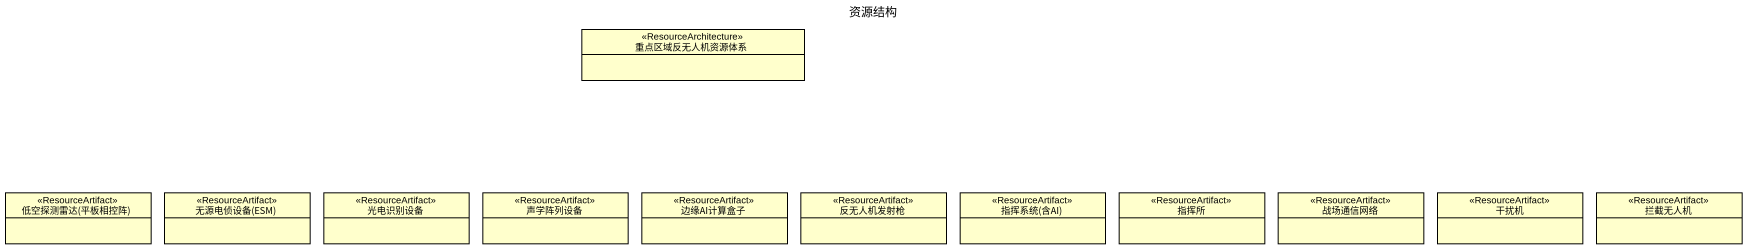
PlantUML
@startuml
title 资源结构
hide circle
hide empty members
class 重点区域反无人机资源体系 <<ResourceArchitecture>>
class "低空探测雷达(平板相控阵)" as 低空探测雷达_平板相控阵 <<ResourceArtifact>>
class "无源电侦设备(ESM)" as 无源电侦设备_ESM <<ResourceArtifact>>
class 光电识别设备 <<ResourceArtifact>>
class 声学阵列设备 <<ResourceArtifact>>
class 边缘AI计算盒子 <<ResourceArtifact>>
class 反无人机发射枪 <<ResourceArtifact>>
class "指挥系统(含AI)" as 指挥系统_含AI <<ResourceArtifact>>
class 指挥所 <<ResourceArtifact>>
class 战场通信网络 <<ResourceArtifact>>
class 干扰机 <<ResourceArtifact>>
class 拦截无人机 <<ResourceArtifact>>
@enduml
